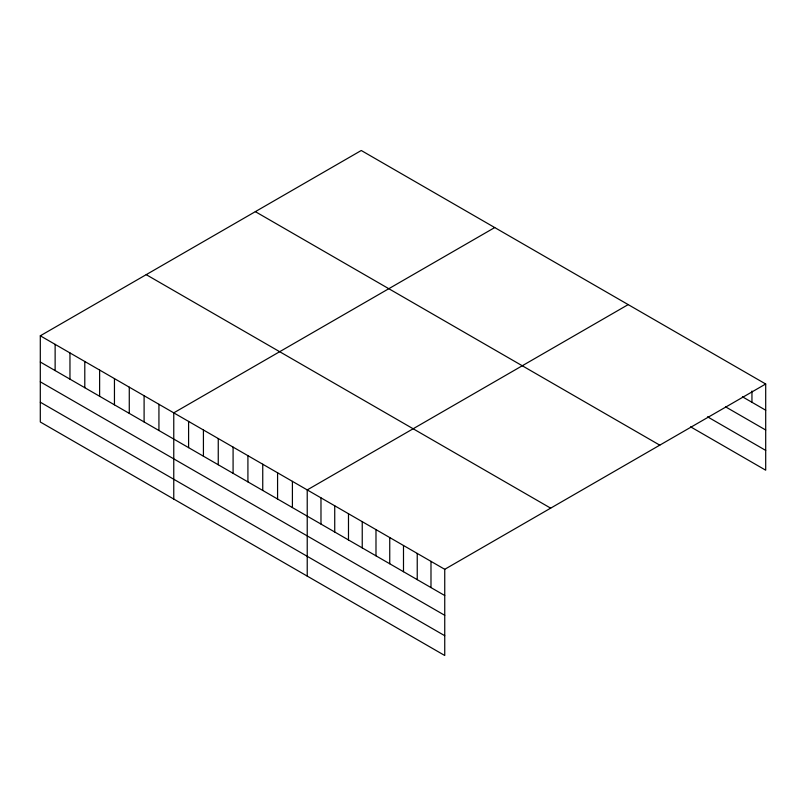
<?xml version="1.0" encoding="UTF-8"?>
<svg xmlns="http://www.w3.org/2000/svg" width="806" height="806" viewBox="0 0 806 806"><rect width="100%" height="100%" fill="white"/><g stroke="black" fill="none" stroke-linecap="round" stroke-linejoin="round"><path stroke-width="1.21" d="M40.3 335.8L444.741 569.308L444.741 655.5L40.3 422.001L40.3 335.8L361.259 150.5L765.7 383.999L765.7 470.2L690.601 426.837M494.723 227.554L173.764 412.853L173.764 499.055M628.186 304.608L307.227 489.917L307.227 576.109M444.741 569.308L765.7 383.999M742.427 396.784L765.7 410.214M725.501 406.808L765.7 430.011M707.527 416.813L765.7 450.403M255.341 211.646L659.782 445.154M146.218 274.655L550.659 508.153M40.3 362.015L444.741 595.523M40.3 381.812L444.741 615.31M40.3 402.204L444.741 635.712M751.948 391.041L751.948 402.275M430.988 561.369L430.988 587.584M417.236 553.43L417.236 579.645M403.494 545.491L403.494 571.706M389.741 537.552L389.741 563.767M375.989 529.613L375.989 555.828M362.237 521.673L362.237 547.889M348.484 513.734L348.484 539.949M334.732 505.795L334.732 532.01M320.979 497.856L320.979 524.071M292.407 481.353L292.407 507.568M277.576 472.79L277.576 499.005M262.746 464.226L262.746 490.441M247.916 455.662L247.916 481.877M233.085 447.108L233.085 473.324M218.255 438.545L218.255 464.76M203.424 429.981L203.424 456.196M188.594 421.417L188.594 447.632M158.933 404.3L158.933 430.515M144.103 395.736L144.103 421.951M129.272 387.172L129.272 413.387M114.452 378.608L114.452 404.824M99.622 370.045L99.622 396.26M84.791 361.491L84.791 387.706M69.961 352.927L69.961 379.142M55.13 344.364L55.13 370.579"/></g></svg>
